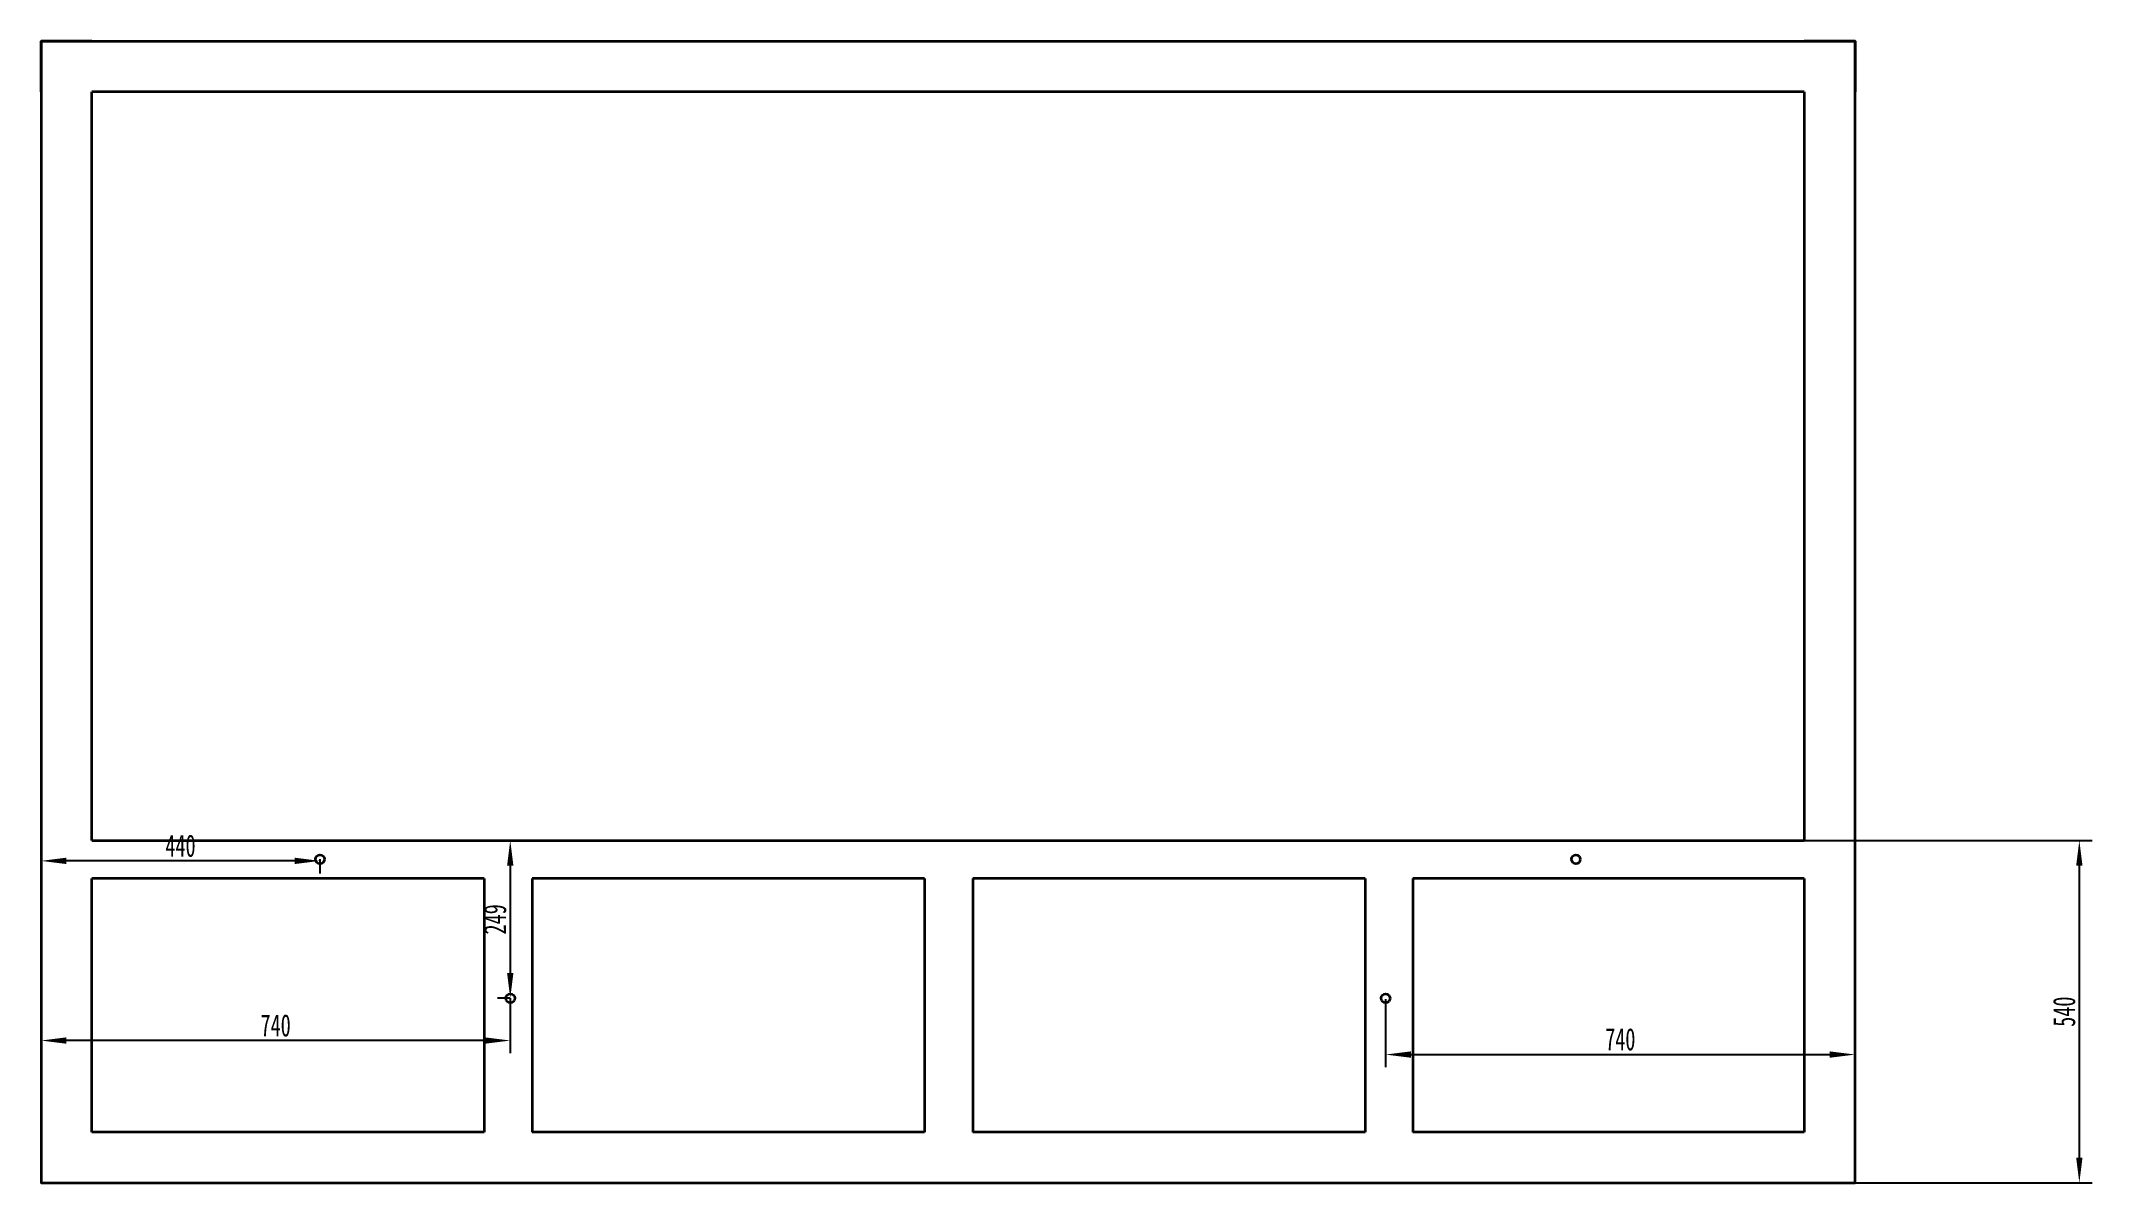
# Model space of a CAD drawing. Header units: millimetres. Extents: x 0 to 3234, y 0 to 1800.
import ezdxf

# ---------------------------------------------------------------- set-up
doc = ezdxf.new("R2010")
doc.units = ezdxf.units.MM
doc.header["$PDMODE"] = 34
doc.layers.get('0').update_dxf_attribs({"lineweight": 18})
doc.layers.add('粗实线层', color=7, linetype='Continuous', lineweight=35)
doc.styles.add('标准', font='', dxfattribs={"width": 0.667})
doc.styles.get('标准').set_extended_font_data('宋体')
doc.dimstyles.new('标准', dxfattribs={"dimscale": 10, "dimtxt": 3.5, "dimasz": 4, "dimexe": 2, "dimexo": 0, "dimtad": 1, "dimdsep": 46, "dimtxsty": '标准', "dimblk": '_CAXARROW', "dimcen": 0, "dimdle": 6, "dimclrd": 3, "dimclre": 3, "dimclrt": 3, "dimazin": 2, "dimtfac": 0.707107, "dimtmove": 2, "dimatfit": 3, "dimfxl": 1, "dimfrac": 2, "dimtolj": 1, "dimarcsym": 1})

# ---------------------------------------------------------------- blocks, each defined once
blk = doc.blocks.new('_CAXARROW')
blk.add_hatch(color=0).paths.add_polyline_path([(0, 0), (-1, 0.125), (-1, -0.125)], flags=0)
blk = doc.blocks.new('*D31')
at = {"layer": 'Defpoints', "color": 0, "transparency": 16777216}
for p in [(0, 507.7), (439.8, 510.3), (0, 0)]:
    blk.add_point(p, dxfattribs=at)
at = {"layer": '粗实线层', "color": 3, "linetype": 'Continuous', "lineweight": -2, "transparency": 16777216}
for p, q in [((0, 0), (0, 527.7)), ((399.8, 507.7), (40, 507.7)), ((439.8, 510.3), (439.8, 487.7))]:
    blk.add_line(p, q, dxfattribs=at)
at = {"layer": '粗实线层', "color": 3, "lineweight": -2, "transparency": 16777216, "xscale": 40, "yscale": 40, "zscale": 40, "rotation": 180}
blk.add_blockref('_CAXARROW', (0, 507.7), dxfattribs=at)
at = {"layer": '粗实线层', "color": 3, "lineweight": -2, "transparency": 16777216, "xscale": 40, "yscale": 40, "zscale": 40}
blk.add_blockref('_CAXARROW', (439.8, 507.7), dxfattribs=at)
at = {"layer": '粗实线层', "color": 3, "transparency": 16777216, "insert": (219.9, 531.4), "char_height": 35, "attachment_point": 5, "style": '标准'}
blk.add_mtext('\\A1;440', dxfattribs=at)
blk = doc.blocks.new('*D32')
at = {"layer": 'Defpoints', "color": 0, "transparency": 16777216}
for p in [(0, 526.5), (739.8, 291.1), (0, 224.5)]:
    blk.add_point(p, dxfattribs=at)
at = {"layer": '粗实线层', "color": 3, "linetype": 'Continuous', "lineweight": -2, "transparency": 16777216}
for p, q in [((0, 526.5), (0, 204.5)), ((739.8, 291.1), (739.8, 204.5)), ((699.8, 224.5), (40, 224.5))]:
    blk.add_line(p, q, dxfattribs=at)
at = {"layer": '粗实线层', "color": 3, "lineweight": -2, "transparency": 16777216, "xscale": 40, "yscale": 40, "zscale": 40, "rotation": 180}
blk.add_blockref('_CAXARROW', (0, 224.5), dxfattribs=at)
at = {"layer": '粗实线层', "color": 3, "lineweight": -2, "transparency": 16777216, "xscale": 40, "yscale": 40, "zscale": 40}
blk.add_blockref('_CAXARROW', (739.8, 224.5), dxfattribs=at)
at = {"layer": '粗实线层', "color": 3, "transparency": 16777216, "insert": (369.9, 248.2), "char_height": 35, "attachment_point": 5, "style": '标准'}
blk.add_mtext('\\A1;740', dxfattribs=at)
blk = doc.blocks.new('*D34')
at = {"layer": 'Defpoints', "color": 0, "transparency": 16777216}
for p in [(2119.8, 289.9), (2860, 202.4), (2860, 0)]:
    blk.add_point(p, dxfattribs=at)
at = {"layer": '粗实线层', "color": 3, "linetype": 'Continuous', "lineweight": -2, "transparency": 16777216}
for p, q in [((2119.8, 289.9), (2119.8, 182.4)), ((2159.8, 202.4), (2820, 202.4)), ((2860, 0), (2860, 222.4))]:
    blk.add_line(p, q, dxfattribs=at)
at = {"layer": '粗实线层', "color": 3, "lineweight": -2, "transparency": 16777216, "xscale": 40, "yscale": 40, "zscale": 40, "rotation": 180}
blk.add_blockref('_CAXARROW', (2119.8, 202.4), dxfattribs=at)
at = {"layer": '粗实线层', "color": 3, "lineweight": -2, "transparency": 16777216, "xscale": 40, "yscale": 40, "zscale": 40}
blk.add_blockref('_CAXARROW', (2860, 202.4), dxfattribs=at)
at = {"layer": '粗实线层', "color": 3, "transparency": 16777216, "insert": (2489.9, 226.2), "char_height": 35, "attachment_point": 5, "style": '标准'}
blk.add_mtext('\\A1;740', dxfattribs=at)
blk = doc.blocks.new('*D36')
at = {"layer": 'Defpoints', "color": 0, "transparency": 16777216}
for p in [(80, 540), (739.8, 291.1), (739.8, 291.1)]:
    blk.add_point(p, dxfattribs=at)
at = {"layer": '粗实线层', "color": 3, "linetype": 'Continuous', "lineweight": -2, "transparency": 16777216}
for p, q in [((80, 540), (759.8, 540)), ((739.8, 500), (739.8, 331.1)), ((739.8, 291.1), (719.8, 291.1))]:
    blk.add_line(p, q, dxfattribs=at)
at = {"layer": '粗实线层', "color": 3, "lineweight": -2, "transparency": 16777216, "xscale": 40, "yscale": 40, "zscale": 40}
for p, rotation in [((739.8, 540), 90), ((739.8, 291.1), 270)]:
    blk.add_blockref('_CAXARROW', p, dxfattribs=dict(at, rotation=rotation))
at = {"layer": '粗实线层', "color": 3, "transparency": 16777216, "insert": (716.1, 415.5), "char_height": 35, "attachment_point": 5, "rotation": 90, "style": '标准'}
blk.add_mtext('\\A1;249', dxfattribs=at)
blk = doc.blocks.new('*D37')
at = {"layer": 'Defpoints', "color": 0, "transparency": 16777216}
for p in [(2780, 540), (2860, 0), (3213.6, 0)]:
    blk.add_point(p, dxfattribs=at)
at = {"layer": '粗实线层', "color": 3, "linetype": 'Continuous', "lineweight": -2, "transparency": 16777216}
for p, q in [((2780, 540), (3233.6, 540)), ((3213.6, 500), (3213.6, 40)), ((2860, 0), (3233.6, 0))]:
    blk.add_line(p, q, dxfattribs=at)
at = {"layer": '粗实线层', "color": 3, "lineweight": -2, "transparency": 16777216, "xscale": 40, "yscale": 40, "zscale": 40}
for p, rotation in [((3213.6, 540), 90), ((3213.6, 0), 270)]:
    blk.add_blockref('_CAXARROW', p, dxfattribs=dict(at, rotation=rotation))
at = {"layer": '粗实线层', "color": 3, "transparency": 16777216, "insert": (3189.8, 270), "char_height": 35, "attachment_point": 5, "rotation": 90, "style": '标准'}
blk.add_mtext('\\A1;540', dxfattribs=at)

msp = doc.modelspace()

# ---------------------------------------------------------------- linework, layer by layer
at = {"layer": '粗实线层'}
for p, q in [((698.56, 480), (698.56, 80)), ((774.509, 480), (774.509, 80)), ((1392.987, 480), (1392.987, 80)), ((1468.962, 480), (1468.962, 80)), ((2087.622, 480), (2087.622, 80)), ((2162.805, 480), (2162.805, 80))]:
    msp.add_line(p, q, dxfattribs=at)
for points in [[(0, 1720), (0, 1800), (2860, 1800), (2860, 1720)], [(80, 1800), (0, 1800), (0, 0), (80, 0)], [(2780, 0), (2860, 0), (2860, 1800), (2780, 1800)], [(80, 540), (80, 1720)], [(2780, 1720), (80, 1720)], [(2780, 1720), (2780, 540)], [(80, 540), (2780, 540)], [(80, 80), (80, 480)], [(698.56, 480), (80, 480)], [(1392.987, 480), (774.509, 480)], [(2087.622, 480), (1468.962, 480)], [(2780, 480), (2162.805, 480)], [(2780, 480), (2780, 80)], [(0, 80), (0, 0), (2860, 0), (2860, 80)], [(698.56, 80), (80.157, 80)], [(1392.987, 80), (774.509, 80)], [(2087.622, 80), (1468.962, 80)], [(2780, 80), (2162.805, 80)]]:
    msp.add_lwpolyline(points, dxfattribs=at)
for centre in [(439.837, 510.256), (2419.885, 510.256), (739.837, 291.099), (2119.829, 291.099)]:
    msp.add_circle(centre, 7, dxfattribs=at)

# ---------------------------------------------------------------- dimensions: what is measured, and where the dimension line sits
for base, p1, p2, text, picture, middle in [((0, 507.679), (439.837, 510.256), (0, 0), '440', '*D31', (219.919, 531.429)), ((0, 224.468), (739.837, 291.099), (0, 526.484), '740', '*D32', (369.919, 248.218)), ((2860, 202.449), (2119.829, 289.905), (2860, 0), '740', '*D34', (2489.915, 226.199))]:
    dim = msp.add_linear_dim(base=base, p1=p1, p2=p2, text=text, dimstyle='标准', dxfattribs=at)
    dim.commit()
    dim.dimension.update_dxf_attribs({"geometry": picture, "text_midpoint": middle})
dim = msp.add_linear_dim(base=(739.837, 291.099), p1=(80, 540), p2=(739.837, 291.099), angle=90, text='249', dimstyle='标准', dxfattribs=at)
dim.commit()
dim.dimension.update_dxf_attribs({"geometry": '*D36', "text_midpoint": (716.087, 415.55)})
dim = msp.add_linear_dim(base=(3213.555, 0), p1=(2780, 540), p2=(2860, 0), angle=90, dimstyle='标准', dxfattribs=at)
dim.commit()
dim.dimension.update_dxf_attribs({"geometry": '*D37', "text_midpoint": (3189.805, 270)})

doc.saveas('drawing.dxf')
